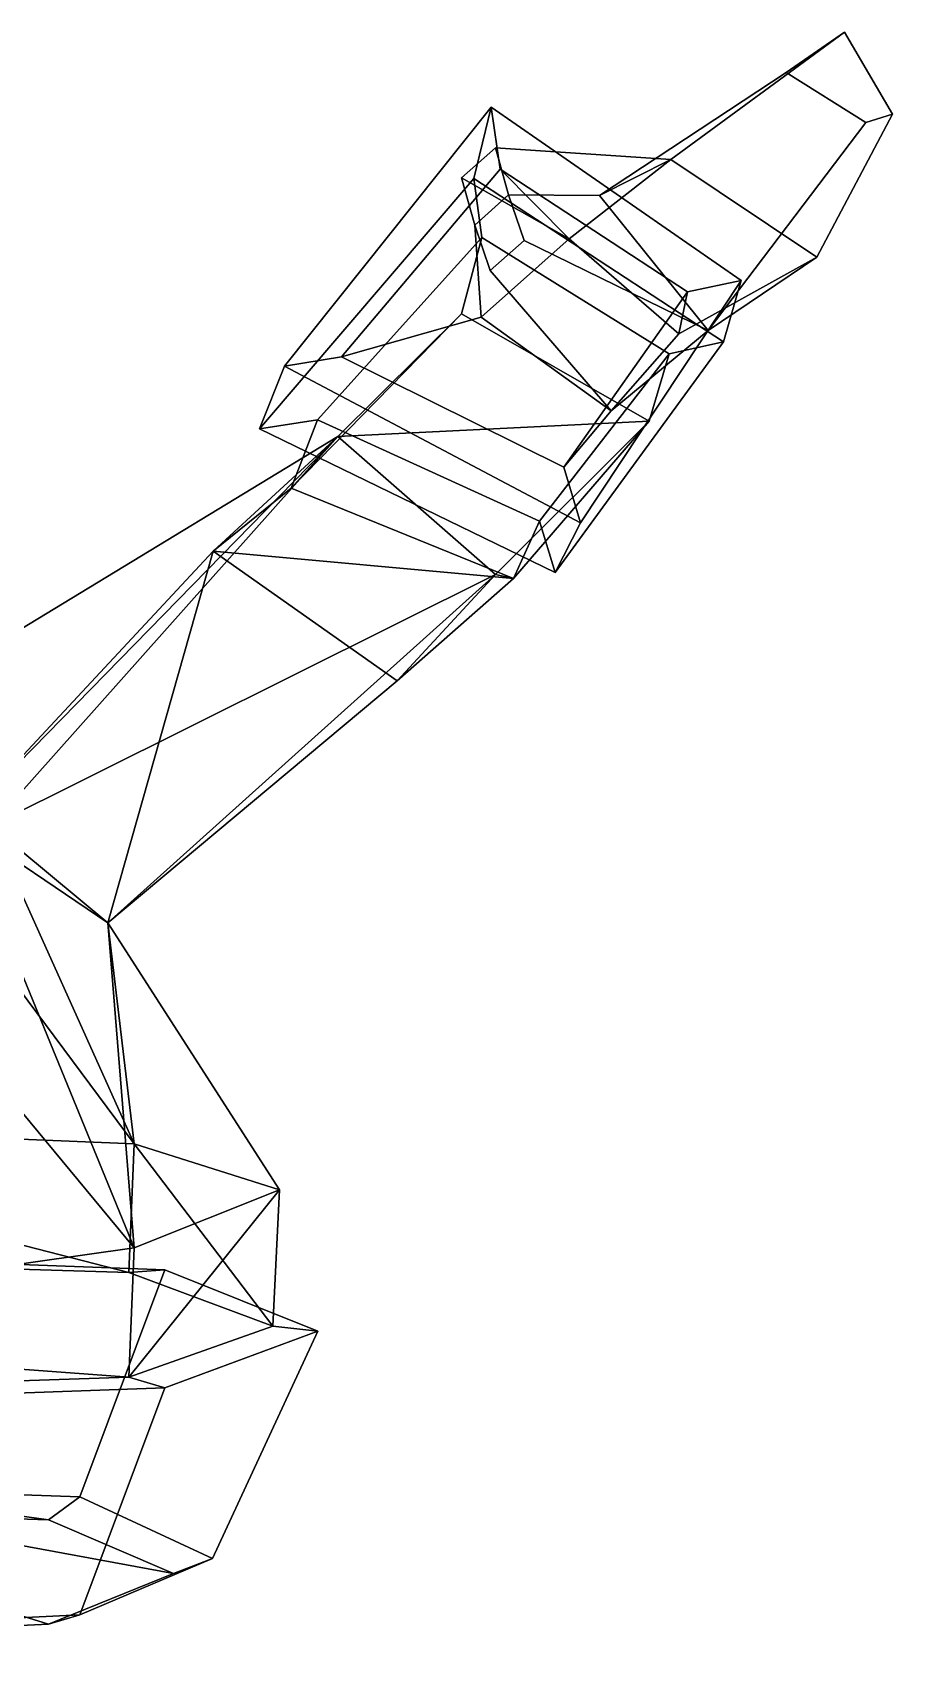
# Model space of a CAD drawing. Extents: x -199 to 273, y -153 to 288.
# Drawn here: x 99 to 273.1, y -59.4 to 268.1 of the extents above; entities that cross this region are included whole.
import ezdxf

# ---------------------------------------------------------------- set-up
doc = ezdxf.new("R2010")
doc.units = 0

msp = doc.modelspace()

# ---------------------------------------------------------------- linework, layer by layer
for points in [[(251.552094, 259.900269, 194.73558), (263.384033, 268.065033, 178.74704), (228.177902, 242.336243, 125.18074), (213.780548, 235.042969, 163.810028)], [(273.10199, 251.456757, 168.486389), (257.792389, 222.501099, 118.179802), (228.177902, 242.336243, 125.18074), (263.384033, 268.065033, 178.74704)], [(267.647644, 249.779297, 191.174179), (273.10199, 251.456757, 168.486389), (263.384033, 268.065033, 178.74704), (251.552094, 259.900269, 194.73558)], [(267.647644, 249.779297, 191.174179), (251.552094, 259.900269, 194.73558), (213.780548, 235.042969, 163.810028), (235.778946, 207.675476, 146.784637)], [(144.927261, 187.713654, 112.695503), (150.013458, 200.457581, 142.844879), (191.863647, 252.878021, 114.101646), (188.325272, 238.468597, 85.303864)], [(150.013458, 200.457581, 142.844879), (161.553864, 202.343811, 140.444336), (193.675583, 240.353882, 119.117065), (191.863647, 252.878021, 114.101646)], [(242.46167, 217.797363, 122.676926), (238.885941, 205.336731, 92.198036), (188.325272, 238.468597, 85.303864), (191.863647, 252.878021, 114.101646)], [(242.46167, 217.797363, 122.676926), (191.863647, 252.878021, 114.101646), (193.675583, 240.353882, 119.117065), (231.590378, 215.480042, 125.165581)], [(267.647644, 249.779297, 191.174179), (235.778946, 207.675476, 146.784637), (257.792389, 222.501099, 118.179802), (273.10199, 251.456757, 168.486389)], [(195.369736, 235.141724, 178.241043), (192.754929, 244.672363, 172.617889), (185.865372, 238.568634, 163.521698), (188.572189, 229.02063, 169.060867)], [(192.754929, 244.672363, 172.617889), (228.177902, 242.336243, 125.18074), (207.659531, 226.208801, 104.443619), (185.865372, 238.568634, 163.521698)], [(195.369736, 235.141724, 178.241043), (213.780548, 235.042969, 163.810028), (228.177902, 242.336243, 125.18074), (192.754929, 244.672363, 172.617889)], [(257.792389, 222.501099, 118.179802), (229.8414, 206.972565, 102.564171), (207.659531, 226.208801, 104.443619), (228.177902, 242.336243, 125.18074)], [(189.856552, 210.332275, 130.386566), (207.659531, 226.208801, 104.443619), (193.675583, 240.353882, 119.117065), (161.553864, 202.343811, 140.444336)], [(229.8414, 206.972565, 102.564171), (231.590378, 215.480042, 125.165581), (193.675583, 240.353882, 119.117065), (207.659531, 226.208801, 104.443619)], [(144.927261, 187.713654, 112.695503), (188.325272, 238.468597, 85.303864), (189.976761, 226.500427, 90.10778), (156.680084, 189.596863, 110.266678)], [(188.572189, 229.02063, 169.060867), (185.865372, 238.568634, 163.521698), (207.659531, 226.208801, 104.443619), (189.856552, 210.332275, 130.386566)], [(238.885941, 205.336731, 92.198036), (227.860886, 202.947662, 94.738297), (189.976761, 226.500427, 90.10778), (188.325272, 238.468597, 85.303864)], [(198.548859, 225.911743, 183.27504), (195.369736, 235.141724, 178.241043), (188.572189, 229.02063, 169.060867), (191.647568, 219.788513, 174.14447)], [(198.548859, 225.911743, 183.27504), (235.778946, 207.675476, 146.784637), (213.780548, 235.042969, 163.810028), (195.369736, 235.141724, 178.241043)], [(185.844055, 211.021606, 57.695213), (151.364822, 175.695129, 77.355469), (156.680084, 189.596863, 110.266678), (189.976761, 226.500427, 90.10778)], [(227.860886, 202.947662, 94.738297), (223.793579, 189.280029, 61.554836), (185.844055, 211.021606, 57.695213), (189.976761, 226.500427, 90.10778)], [(191.647568, 219.788513, 174.14447), (188.572189, 229.02063, 169.060867), (189.856552, 210.332275, 130.386566), (216.133423, 191.419983, 125.332909)], [(198.548859, 225.911743, 183.27504), (191.647568, 219.788513, 174.14447), (216.133423, 191.419983, 125.332909), (235.778946, 207.675476, 146.784637)], [(235.778946, 207.675476, 146.784637), (216.133423, 191.419983, 125.332909), (229.8414, 206.972565, 102.564171), (257.792389, 222.501099, 118.179802)], [(204.776154, 158.608582, 116.602448), (238.885941, 205.336731, 92.198036), (242.46167, 217.797363, 122.676926), (209.95903, 168.708191, 148.832718)], [(209.95903, 168.708191, 148.832718), (242.46167, 217.797363, 122.676926), (231.590378, 215.480042, 125.165581), (206.568573, 179.947632, 144.57753)], [(216.133423, 191.419983, 125.332909), (206.568573, 179.947632, 144.57753), (231.590378, 215.480042, 125.165581), (229.8414, 206.972565, 102.564171)], [(151.364822, 175.695129, 77.355469), (185.844055, 211.021606, 57.695213), (160.833786, 186.19696, 18.206865)], [(223.793579, 189.280029, 61.554836), (160.833786, 186.19696, 18.206865), (185.844055, 211.021606, 57.695213)], [(216.133423, 191.419983, 125.332909), (189.856552, 210.332275, 130.386566), (161.553864, 202.343811, 140.444336), (206.568573, 179.947632, 144.57753)], [(204.776154, 158.608582, 116.602448), (201.623215, 169.011719, 112.665916), (227.860886, 202.947662, 94.738297), (238.885941, 205.336731, 92.198036)], [(204.776154, 158.608582, 116.602448), (209.95903, 168.708191, 148.832718), (150.013458, 200.457581, 142.844879), (144.927261, 187.713654, 112.695503)], [(209.95903, 168.708191, 148.832718), (206.568573, 179.947632, 144.57753), (161.553864, 202.343811, 140.444336), (150.013458, 200.457581, 142.844879)], [(196.372299, 157.400146, 78.782494), (223.793579, 189.280029, 61.554836), (227.860886, 202.947662, 94.738297), (201.623215, 169.011719, 112.665916)], [(204.776154, 158.608582, 116.602448), (144.927261, 187.713654, 112.695503), (156.680084, 189.596863, 110.266678), (201.623215, 169.011719, 112.665916)], [(151.364822, 175.695129, 77.355469), (196.372299, 157.400146, 78.782494), (201.623215, 169.011719, 112.665916), (156.680084, 189.596863, 110.266678)], [(223.793579, 189.280029, 61.554836), (192.738113, 158.224976, 10.307964), (160.833786, 186.19696, 18.206865)], [(196.372299, 157.400146, 78.782494), (192.738113, 158.224976, 10.307964), (223.793579, 189.280029, 61.554836)], [(84.319771, 107.925964, 43.377975), (160.833786, 186.19696, 18.206865), (65.315598, 128.096497, -7.980006)], [(90.584198, 107.318604, -35.080936), (65.315598, 128.096497, -7.980006), (160.833786, 186.19696, 18.206865)], [(84.319771, 107.925964, 43.377975), (135.605026, 162.980286, 57.748024), (160.833786, 186.19696, 18.206865)], [(90.584198, 107.318604, -35.080936), (160.833786, 186.19696, 18.206865), (192.738113, 158.224976, 10.307964)], [(151.364822, 175.695129, 77.355469), (160.833786, 186.19696, 18.206865), (135.605026, 162.980286, 57.748024)], [(196.372299, 157.400146, 78.782494), (151.364822, 175.695129, 77.355469), (135.605026, 162.980286, 57.748024)], [(114.270264, 87.66507, 8.295441), (135.605026, 162.980286, 57.748024), (84.319771, 107.925964, 43.377975)], [(172.836777, 136.715576, 43.846069), (135.605026, 162.980286, 57.748024), (114.270264, 87.66507, 8.295441)], [(196.372299, 157.400146, 78.782494), (135.605026, 162.980286, 57.748024), (172.836777, 136.715576, 43.846069)], [(114.270264, 87.66507, 8.295441), (90.584198, 107.318604, -35.080936), (192.738113, 158.224976, 10.307964)], [(172.836777, 136.715576, 43.846069), (114.270264, 87.66507, 8.295441), (192.738113, 158.224976, 10.307964)], [(196.372299, 157.400146, 78.782494), (172.836777, 136.715576, 43.846069), (192.738113, 158.224976, 10.307964)], [(119.620186, 42.931412, -70.952461), (-2.175822, 47.922409, -108.154823), (60.443241, 122.543671, -49.510529)], [(119.620186, 42.931412, -70.952461), (60.443241, 122.543671, -49.510529), (90.584198, 107.318604, -35.080936)], [(119.620186, 21.824982, 95.828987), (84.319771, 107.925964, 43.377975), (60.90707, 92.703674, 54.344772)], [(119.620186, 21.824982, 95.828987), (114.270264, 87.66507, 8.295441), (84.319771, 107.925964, 43.377975)], [(119.620186, 42.931412, -70.952461), (90.584198, 107.318604, -35.080936), (114.270264, 87.66507, 8.295441)], [(-2.175819, 4.557114, 130.987823), (119.620186, 21.824982, 95.828987), (60.90707, 92.703674, 54.344772)], [(119.620186, 21.824982, 95.828987), (148.980057, 33.556854, 3.124551), (114.270264, 87.66507, 8.295441)], [(148.980057, 33.556854, 3.124551), (119.620186, 42.931412, -70.952461), (114.270264, 87.66507, 8.295441)], [(118.533653, 16.80899, -78.059418), (-2.124399, 20.452728, -110.453766), (-2.175822, 47.922409, -108.154823)], [(118.533653, 16.80899, -78.059418), (-2.175822, 47.922409, -108.154823), (119.620186, 42.931412, -70.952461)], [(147.640442, 5.946136, 7.778039), (118.533653, 16.80899, -78.059418), (119.620186, 42.931412, -70.952461)], [(147.640442, 5.946136, 7.778039), (119.620186, 42.931412, -70.952461), (148.980057, 33.556854, 3.124551)], [(118.533661, -4.344986, 89.097717), (148.980057, 33.556854, 3.124551), (119.620186, 21.824982, 95.828987)], [(118.533661, -4.344986, 89.097717), (147.640442, 5.946136, 7.778039), (148.980057, 33.556854, 3.124551)], [(108.566765, -28.637238, -83.620186), (-2.175826, -24.760574, -120.335419), (-2.175038, 22.089432, -127.368896), (125.814392, 17.405319, -90.536102)], [(118.533661, -4.344986, 89.097717), (119.620186, 21.824982, 95.828987), (-2.175819, 4.557114, 130.987823)], [(125.814392, 17.405319, -90.536102), (-2.175038, 22.089432, -127.368896), (-2.124399, 20.452728, -110.453766), (118.533653, 16.80899, -78.059418)], [(135.459763, -41.098068, 14.844405), (108.566765, -28.637238, -83.620186), (125.814392, 17.405319, -90.536102), (156.741348, 4.944489, 7.928493)], [(125.814392, 17.405319, -90.536102), (118.533653, 16.80899, -78.059418), (147.640442, 5.946136, 7.778039), (156.741348, 4.944489, 7.928493)], [(118.533661, -4.344986, 89.097717), (-2.175819, 4.557114, 130.987823), (-2.17582, -8.42392, 121.68644)], [(125.814392, -6.498657, 98.351463), (108.566772, -52.541229, 105.267372), (135.459763, -41.098068, 14.844405), (156.741348, 4.944489, 7.928493)], [(156.741348, 4.944489, 7.928493), (147.640442, 5.946136, 7.778039), (118.533661, -4.344986, 89.097717), (125.814392, -6.498657, 98.351463)], [(-2.175821, -57.987106, 142.218307), (108.566772, -52.541229, 105.267372), (125.814392, -6.498657, 98.351463), (-2.175819, -11.12265, 135.17894)], [(-2.175819, -11.12265, 135.17894), (125.814392, -6.498657, 98.351463), (118.533661, -4.344986, 89.097717), (-2.17582, -8.42392, 121.68644)], [(108.566765, -28.637238, -83.620186), (102.235687, -33.27359, -70.536667), (-2.175825, -29.959885, -103.010445), (-2.175826, -24.760574, -120.335419)], [(102.235687, -33.27359, -70.536667), (76.791656, -29.752754, -53.064827), (-2.175825, -26.965591, -80.979485), (-2.175825, -29.959885, -103.010445)], [(135.459763, -41.098068, 14.844405), (127.545937, -44.136436, 15.300789), (102.235687, -33.27359, -70.536667), (108.566765, -28.637238, -83.620186)], [(127.545937, -44.136436, 15.300789), (95.740883, -38.293449, 14.42313), (76.791656, -29.752754, -53.064827), (102.235687, -33.27359, -70.536667)], [(102.235695, -54.427559, 96.620468), (76.791664, -46.468231, 79.019722), (95.740883, -38.293449, 14.42313), (127.545937, -44.136436, 15.300789)], [(108.566772, -52.541229, 105.267372), (102.235695, -54.427559, 96.620468), (127.545937, -44.136436, 15.300789), (135.459763, -41.098068, 14.844405)], [(-2.175822, -59.363899, 129.337982), (-2.175822, -50.574631, 105.577469), (76.791664, -46.468231, 79.019722), (102.235695, -54.427559, 96.620468)], [(-2.175821, -57.987106, 142.218307), (-2.175822, -59.363899, 129.337982), (102.235695, -54.427559, 96.620468), (108.566772, -52.541229, 105.267372)]]:
    msp.add_3dface(points)

doc.saveas('drawing.dxf')
